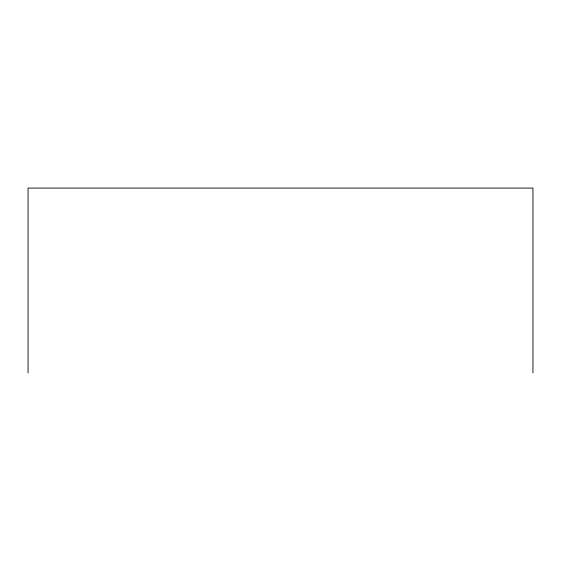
<?xml version="1.0" encoding="UTF-8"?>
<svg xmlns="http://www.w3.org/2000/svg" width="561" height="561" viewBox="0 0 561 561"><rect width="100%" height="100%" fill="white"/><g stroke="black" fill="none" stroke-linecap="round" stroke-linejoin="round"><path stroke-width="0.84" d="M532.95 372.918L532.95 188.082L28.05 188.082L28.05 372.918"/></g></svg>
